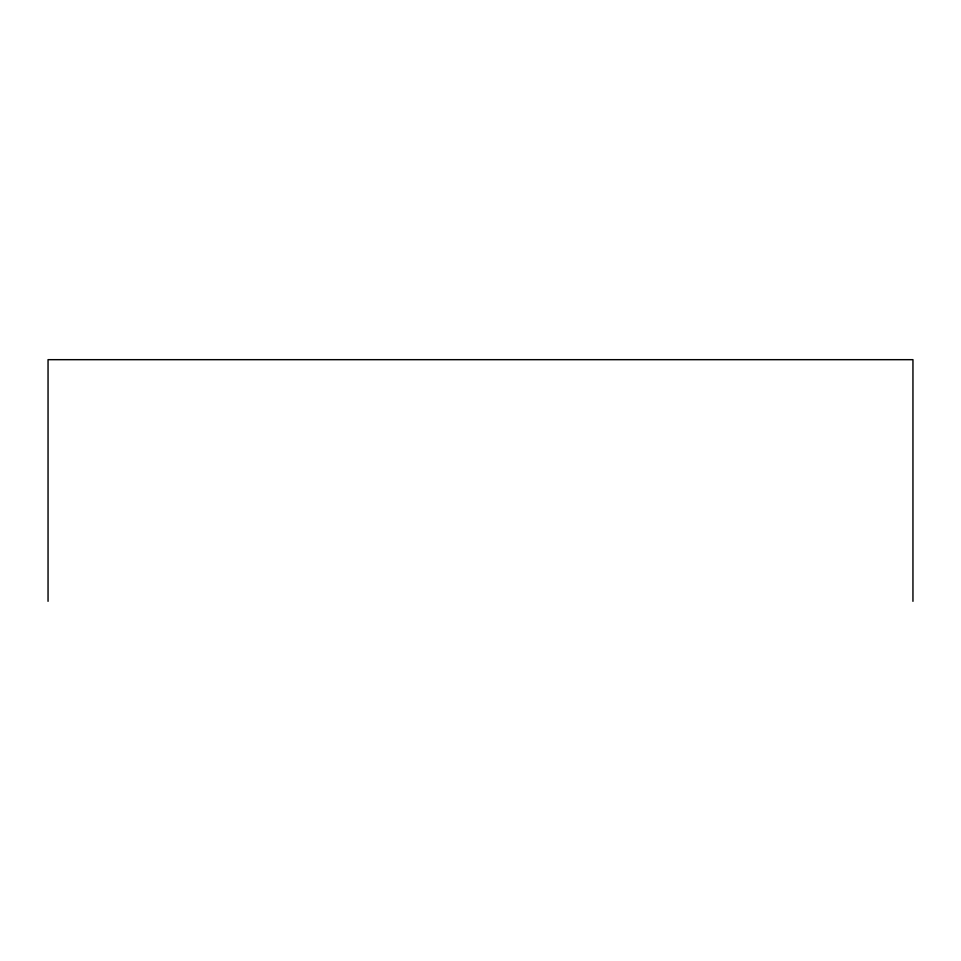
<?xml version="1.0" encoding="UTF-8"?>
<svg xmlns="http://www.w3.org/2000/svg" width="961" height="961" viewBox="0 0 961 961"><rect width="100%" height="100%" fill="white"/><g stroke="black" fill="none" stroke-linecap="round" stroke-linejoin="round"><path stroke-width="1.44" d="M912.95 601.322L912.95 359.678L48.05 359.678L48.05 601.322"/></g></svg>
